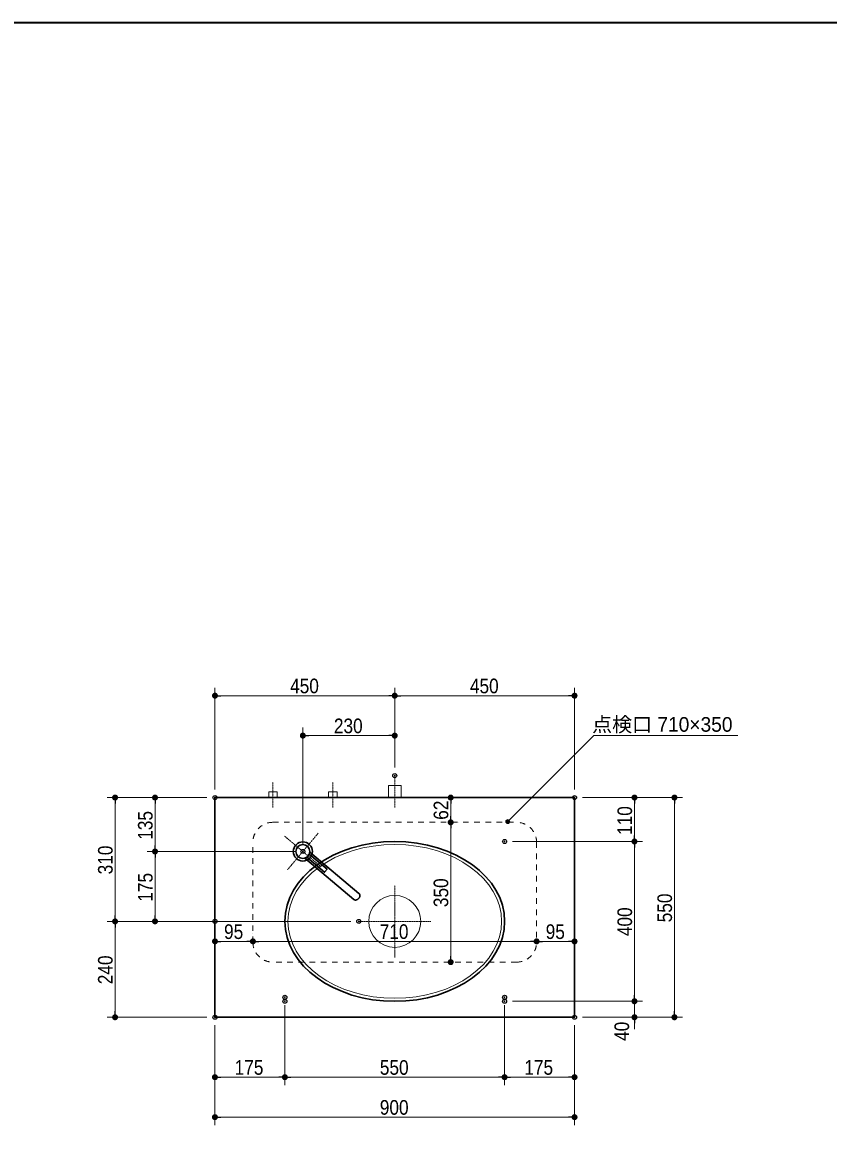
# Model space of a CAD drawing. Units: millimetres, scale not verified. Extents: x -6062 to 6062, y -3045 to 3045.
# Drawn here: x -3744 to -1727, y -51 to 2770 of the extents above; entities that cross this region are included whole.
import ezdxf
from ezdxf.enums import TextEntityAlignment as Align

# ---------------------------------------------------------------- set-up
doc = ezdxf.new("R2010")
doc.units = ezdxf.units.MM
doc.header["$LTSCALE"] = 20
doc.header["$PDMODE"] = 32
doc.header["$PDSIZE"] = 10
doc.linetypes.add('USER1', pattern=[2.91, 1.76, -0.4, 0.35, -0.4])
doc.linetypes.add('USER3', pattern=[1.4, 0.7, -0.7])
for name, color, linetype, lineweight in [('0-0_1図面枠', 7, 'Continuous', 20), ('0-2_2寸法-1', 7, 'Continuous', 15), ('0-3_0', 7, 'Continuous', 25), ('0-5_2寸法-3', 7, 'Continuous', 15), ('0-6_2寸法-2', 7, 'Continuous', 15), ('0-7_5ボウル・キャビネット', 7, 'Continuous', 15), ('0-8_4給排水', 7, 'Continuous', 30)]:
    doc.layers.add(name, color=color, linetype=linetype, lineweight=lineweight)
doc.layers.add('0-4_Defpoints', color=7, linetype='Continuous')
doc.styles.add('ＭＳ Ｐゴシック', font='')
doc.styles.get('ＭＳ Ｐゴシック').set_extended_font_data('MS PGothic')

# ---------------------------------------------------------------- blocks, each defined once
blk = doc.blocks.new('_Dot')
at = {"layer": '0-3_0'}
blk.add_line((-10, 0), (-20, 0), dxfattribs=at)
for points in [[(0, 0), (-10, 0), (-9.92, 1.25)], [(0, 0), (-9.92, -1.25), (-10, 0)], [(0, 0), (-9.92, 1.25), (-9.69, 2.49)], [(0, 0), (-9.69, -2.49), (-9.92, -1.25)], [(0, 0), (-9.69, 2.49), (-9.3, 3.68)], [(0, 0), (-9.3, -3.68), (-9.69, -2.49)], [(0, 0), (-9.3, 3.68), (-8.76, 4.82)], [(0, 0), (-8.76, -4.82), (-9.3, -3.68)], [(0, 0), (-8.76, 4.82), (-8.09, 5.88)], [(0, 0), (-8.09, -5.88), (-8.76, -4.82)], [(0, 0), (-8.09, 5.88), (-7.29, 6.85)], [(0, 0), (-7.29, -6.85), (-8.09, -5.88)], [(0, 0), (-7.29, 6.85), (-6.37, 7.71)], [(0, 0), (-6.37, -7.71), (-7.29, -6.85)], [(0, 0), (-6.37, 7.71), (-5.36, 8.44)], [(0, 0), (-5.36, -8.44), (-6.37, -7.71)], [(0, 0), (-5.36, 8.44), (-4.26, 9.05)], [(0, 0), (-4.26, -9.05), (-5.36, -8.44)], [(0, 0), (-4.26, 9.05), (-3.09, 9.51)], [(0, 0), (-3.09, -9.51), (-4.26, -9.05)], [(0, 0), (-3.09, 9.51), (-1.87, 9.82)], [(0, 0), (-1.87, -9.82), (-3.09, -9.51)], [(0, 0), (-1.87, 9.82), (-0.63, 9.98)], [(0, 0), (-0.63, -9.98), (-1.87, -9.82)], [(0, 0), (-0.63, 9.98), (0.63, 9.98)], [(0, 0), (0.63, -9.98), (-0.63, -9.98)], [(0, 0), (0.63, 9.98), (1.87, 9.82)], [(0, 0), (1.87, 9.82), (3.09, 9.51)], [(0, 0), (3.09, 9.51), (4.26, 9.05)], [(0, 0), (4.26, 9.05), (5.36, 8.44)], [(0, 0), (5.36, 8.44), (6.37, 7.71)], [(0, 0), (6.37, 7.71), (7.29, 6.85)], [(0, 0), (7.29, 6.85), (8.09, 5.88)], [(0, 0), (8.09, 5.88), (8.76, 4.82)], [(0, 0), (8.76, 4.82), (9.3, 3.68)], [(0, 0), (9.3, 3.68), (9.69, 2.49)], [(0, 0), (9.69, 2.49), (9.92, 1.25)], [(0, 0), (9.92, 1.25), (10, 0)], [(0, 0), (1.87, -9.82), (0.63, -9.98)], [(0, 0), (3.09, -9.51), (1.87, -9.82)], [(0, 0), (4.26, -9.05), (3.09, -9.51)], [(0, 0), (5.36, -8.44), (4.26, -9.05)], [(0, 0), (6.37, -7.71), (5.36, -8.44)], [(0, 0), (7.29, -6.85), (6.37, -7.71)], [(0, 0), (8.09, -5.88), (7.29, -6.85)], [(0, 0), (8.76, -4.82), (8.09, -5.88)], [(0, 0), (9.3, -3.68), (8.76, -4.82)], [(0, 0), (9.69, -2.49), (9.3, -3.68)], [(0, 0), (9.92, -1.25), (9.69, -2.49)], [(0, 0), (10, 0), (9.92, -1.25)]]:
    blk.add_solid(points, dxfattribs=at)
blk = doc.blocks.new('グループ-6')
at = {"layer": '0-8_4給排水', "linetype": 'USER1', "lineweight": 15}
blk.add_line((-20500, 16100), (-20500, 17700), dxfattribs=at)
at = {"layer": '0-8_4給排水', "lineweight": 15}
blk.add_lwpolyline([(-20180, 16600), (-20180, 17200), (-20820, 17200), (-20820, 16600)], dxfattribs=at)
blk = doc.blocks.new('グループ-13')
at = {"layer": '0-7_5ボウル・キャビネット', "linetype": 'USER1'}
for p, q in [((-20500, 8600), (-20500, 12200)), ((-18700, 10400), (-22300, 10400))]:
    blk.add_line(p, q, dxfattribs=at)
at = {"layer": '0-7_5ボウル・キャビネット'}
blk.add_circle((-20500, 10400), 1300, dxfattribs=at)
at = {"layer": '0-7_5ボウル・キャビネット', "lineweight": 30}
blk.add_ellipse((-20500, 10400), major_axis=(5500, 0), ratio=0.727273, dxfattribs=at)
at = {"layer": '0-7_5ボウル・キャビネット'}
blk.add_ellipse((-20500, 10400), major_axis=(5350, 0), ratio=0.719626, dxfattribs=at)
blk = doc.blocks.new('グループ-20')
at = {"layer": '0-8_4給排水', "linetype": 'USER1', "lineweight": 15}
for p, q in [((-26019.3, 14671.3), (-24180.7, 13128.7)), ((-24328.7, 14819.3), (-25871.3, 12980.7))]:
    blk.add_line(p, q, dxfattribs=at)
at = {"layer": '0-8_4給排水'}
for points in [[(-24751.4, 13868.6), (-22290.3, 11803.5), (-22280.3, 11794), (-22271.1, 11783), (-22263, 11770.4), (-22256.1, 11756.4), (-22250.7, 11741.1), (-22247, 11724.6), (-22245.1, 11707.1), (-22245, 11688.9), (-22246.7, 11670.4), (-22250.3, 11651.7), (-22255.5, 11633.1), (-22262.4, 11615.1), (-22270.6, 11597.7), (-22280, 11581.3), (-22290.4, 11565.9), (-22301.5, 11551.8), (-22313.5, 11538.4), (-22326.8, 11525.5), (-22341.4, 11513.4), (-22357, 11502.3), (-22373.6, 11492.4), (-22391, 11484), (-22408.8, 11477.2), (-22426.8, 11472.3), (-22444.7, 11469.2), (-22462.2, 11468.1), (-22479.1, 11468.9), (-22495.2, 11471.5), (-22510.1, 11475.8), (-22523.9, 11481.7), (-22536.3, 11488.8), (-22547.4, 11497), (-25008.5, 13562.2)], [(-24778.8, 13761), (-23886.7, 13012.4), (-24015.2, 12859.2), (-24907.3, 13607.8)]]:
    blk.add_lwpolyline(points, dxfattribs=at)
for radius in [480, 350]:
    blk.add_circle((-25100, 13900), radius, dxfattribs=at)
blk = doc.blocks.new('止水栓_平面_W75')
at = {"layer": '0-8_4給排水', "linetype": 'USER1', "lineweight": 15}
for p, q in [((-1500, -500), (-1500, 780)), ((1500, -500), (1500, 780))]:
    blk.add_line(p, q, dxfattribs=at)
at = {"layer": '0-8_4給排水', "lineweight": 15}
for points in [[(-1710, 0), (-1710, 280), (-1290, 280), (-1290, 0)], [(1290, 0), (1290, 280), (1710, 280), (1710, 0)]]:
    blk.add_lwpolyline(points, dxfattribs=at)
blk = doc.blocks.new('グループ-2')
at = {"layer": '0-0_1図面枠', "lineweight": 35}
blk.add_lwpolyline([(-80000, 55400), (80000, 55400), (80000, -55400), (-80000, -55400)], close=True, dxfattribs=at)

msp = doc.modelspace()

# ---------------------------------------------------------------- hatches: boundary and pattern name
at = {"layer": '0-5_2寸法-3'}
msp.add_hatch(color=256, dxfattribs=at).paths.add_polyline_path([(-2524.49, 770, 1), (-2534.51, 770, 1)])

# ---------------------------------------------------------------- linework, layer by layer
at = {"layer": '0-2_2寸法-1'}
for p, q in [((-3262.5, 850), (-3262.5, 1105)), ((-2812.5, 905), (-2812.5, 1105)), ((-2812.5, 905), (-2812.5, 1105)), ((-2362.5, 850), (-2362.5, 1105)), ((-2827.51, 1085), (-3247.49, 1085)), ((-2797.49, 1085), (-2377.51, 1085)), ((-3042.5, 715), (-3042.5, 1005)), ((-2812.5, 905), (-2812.5, 1005)), ((-3027.49, 985), (-2827.51, 985)), ((-3432.5, 830), (-3532.5, 830)), ((-3282.5, 830), (-3432.5, 830)), ((-2652.5, 830), (-2652.3, 830)), ((-2342.5, 830), (-2192.5, 830)), ((-2192.5, 830), (-2092.5, 830)), ((-3512.5, 535.01), (-3512.5, 814.99)), ((-3412.5, 710.01), (-3412.5, 814.99)), ((-2672.5, 814.99), (-2672.5, 783.01)), ((-2212.5, 735.01), (-2212.5, 814.99)), ((-2112.5, 295.01), (-2112.5, 814.99)), ((-2652.5, 768), (-2652.3, 768)), ((-2652.5, 768), (-2652.3, 768)), ((-2672.5, 433.01), (-2672.5, 752.99)), ((-2517.5, 720), (-2192.5, 720)), ((-2517.5, 720), (-2192.5, 720)), ((-3062.5, 695), (-3432.5, 695)), ((-3062.5, 695), (-3432.5, 695)), ((-3412.5, 679.99), (-3412.5, 535.01)), ((-2212.5, 704.99), (-2212.5, 335.01)), ((-3282.5, 520), (-3532.5, 520)), ((-3282.5, 520), (-3532.5, 520)), ((-2922.5, 520), (-3432.5, 520)), ((-3512.5, 504.99), (-3512.5, 295.01)), ((-3262.5, 490), (-3262.3, 490)), ((-3167.5, 490), (-3167.3, 490)), ((-3167.5, 490), (-3167.3, 490)), ((-2457.5, 490), (-2457.3, 490)), ((-2457.5, 490), (-2457.3, 490)), ((-2362.5, 490), (-2362.3, 490)), ((-3182.51, 470), (-3247.49, 470)), ((-3152.49, 470), (-2472.51, 470)), ((-2377.51, 470), (-2442.49, 470)), ((-2652.5, 418), (-2652.3, 418)), ((-2517.5, 320), (-2192.5, 320)), ((-3087.5, 310), (-3087.5, 110)), ((-3087.5, 300), (-3087.5, 110)), ((-2537.5, 310), (-2537.5, 110)), ((-2537.5, 300), (-2537.5, 110)), ((-3282.5, 280), (-3532.5, 280)), ((-3262.5, 260), (-3262.5, 110)), ((-2362.5, 260), (-2362.5, 110)), ((-2192.5, 280), (-2092.5, 280)), ((-3102.51, 130), (-3247.49, 130)), ((-3072.49, 130), (-2552.51, 130)), ((-2522.49, 130), (-2377.51, 130)), ((-3262.5, 110), (-3262.5, 10)), ((-2362.5, 110), (-2362.5, 10)), ((-3247.49, 30), (-2377.51, 30))]:
    msp.add_line(p, q, dxfattribs=at)
at = {"layer": '0-4_Defpoints'}
for p in [(-3262.5, 1085), (-2362.5, 1085), (-2812.5, 985), (-2812.5, 885), (-3512.5, 830), (-3412.5, 830), (-3262.5, 830), (-3262.5, 830), (-2672.5, 830), (-2362.5, 830), (-2362.5, 830), (-2212.5, 830), (-2112.5, 830), (-2672.5, 768), (-2537.5, 720), (-3042.5, 695), (-3042.5, 695), (-3412.5, 520), (-3262.5, 520), (-2902.5, 520), (-3262.5, 470), (-3167.5, 470), (-2457.5, 470), (-2362.5, 470), (-2672.5, 418), (-3087.5, 330), (-3087.5, 320), (-2537.5, 330), (-2537.5, 320), (-2212.5, 320), (-3512.5, 280), (-3262.5, 280), (-2362.5, 280), (-2212.5, 280), (-3262.5, 130), (-2537.5, 130), (-2362.5, 130), (-2362.5, 30)]:
    msp.add_point(p, dxfattribs=at)
at = {"layer": '0-5_2寸法-3'}
msp.add_lwpolyline([(-2529.5, 770), (-2314.5, 985), (-1953.73, 985)], dxfattribs=at)
msp.add_circle((-2529.5, 770), 5.01, dxfattribs=at)
at = {"layer": '0-6_2寸法-2'}
for p, q in [((-2212.5, 335.01), (-2212.5, 350.01)), ((-2517.5, 320), (-2192.5, 320)), ((-2212.5, 280), (-2212.5, 320)), ((-2342.5, 280), (-2192.5, 280)), ((-2212.5, 264.99), (-2212.5, 249.99))]:
    msp.add_line(p, q, dxfattribs=at)
at = {"layer": '0-7_5ボウル・キャビネット', "linetype": 'USER3'}
for p, q in [((-3117.5, 768), (-2507.5, 768)), ((-3167.5, 468), (-3167.5, 718)), ((-2457.5, 718), (-2457.5, 468)), ((-2507.5, 418), (-3117.5, 418))]:
    msp.add_line(p, q, dxfattribs=at)
at = {"layer": '0-7_5ボウル・キャビネット', "lineweight": 30}
msp.add_lwpolyline([(-3262.5, 830), (-2362.5, 830), (-2362.5, 280), (-3262.5, 280)], close=True, dxfattribs=at)
at = {"layer": '0-7_5ボウル・キャビネット', "linetype": 'USER3'}
for centre, start, end in [((-3117.5, 718), 90, 180), ((-2507.5, 718), 0, 90), ((-3117.5, 468), 180, 270), ((-2507.5, 468), 270, 0)]:
    msp.add_arc(centre, 50, start, end, dxfattribs=at)

# ---------------------------------------------------------------- block references
at = {"layer": '0-0_1図面枠', "xscale": 0.05, "yscale": 0.05}
msp.add_blockref('グループ-2', (-1787.5, 0), dxfattribs=at)
at = {"layer": '0-2_2寸法-1', "xscale": 0.7503418, "yscale": 0.7503418}
for p, rotation in [((-3262.5, 1085), 180), ((-2812.5, 1085), 180), ((-3042.5, 985), 180), ((-3512.5, 830), 90), ((-3412.5, 830), 90), ((-2672.5, 830), 90), ((-2212.5, 830), 90), ((-2112.5, 830), 90), ((-2672.5, 768), 270), ((-2672.5, 768), 90), ((-2212.5, 720), 270), ((-3412.5, 695), 270), ((-2212.5, 720), 90), ((-3412.5, 695), 90), ((-3512.5, 520), 270), ((-3512.5, 520), 90), ((-3412.5, 520), 270), ((-3262.5, 470), 180), ((-3167.5, 470), 180), ((-2457.5, 470), 180), ((-2672.5, 418), 270), ((-2212.5, 320), 270), ((-3512.5, 280), 270), ((-2112.5, 280), 270), ((-3262.5, 130), 180), ((-3087.5, 130), 180), ((-2537.5, 130), 180), ((-3262.5, 30), 180)]:
    msp.add_blockref('_Dot', p, dxfattribs=dict(at, rotation=rotation))
for p in [(-2812.5, 1085), (-2362.5, 1085), (-2812.5, 985), (-3167.5, 470), (-2457.5, 470), (-2362.5, 470), (-3087.5, 130), (-2537.5, 130), (-2362.5, 130), (-2362.5, 30)]:
    msp.add_blockref('_Dot', p, dxfattribs=at)
at = {"layer": '0-6_2寸法-2', "xscale": 0.7503418, "yscale": 0.7503418}
for p, rotation in [((-2212.5, 320), 270), ((-2212.5, 280), 90)]:
    msp.add_blockref('_Dot', p, dxfattribs=dict(at, rotation=rotation))
at = {"layer": '0-7_5ボウル・キャビネット', "xscale": 0.05, "yscale": 0.05}
msp.add_blockref('グループ-13', (-1787.5, 0), dxfattribs=at)
at = {"layer": '0-8_4給排水', "xscale": 0.05, "yscale": 0.05}
for name, p in [('グループ-6', (-1787.5, 0)), ('止水栓_平面_W75', (-3042.5, 830)), ('グループ-20', (-1787.5, 0))]:
    msp.add_blockref(name, p, dxfattribs=at)

# ---------------------------------------------------------------- texts
at = {"layer": '0-2_2寸法-1', "style": 'ＭＳ Ｐゴシック', "width": 0.9}
for s, p in [('450', (-3074.39, 1080.04)), ('450', (-2624.39, 1080.04)), ('230', (-2964.78, 980.04)), ('95', (-3239.69, 464.94)), ('710', (-2850.17, 465.04)), ('95', (-2434.69, 464.94)), ('175', (-3213.22, 125.04)), ('550', (-2849.78, 125.04)), ('175', (-2488.22, 125.04)), ('900', (-2849.88, 25.04))]:
    msp.add_text(s, height=36.66, dxfattribs=at).set_placement(p, align=Align.BOTTOM_LEFT)
for s, p in [('62', (-2667.44, 774.31)), ('135', (-3407.54, 724.28)), ('110', (-2207.54, 736.39)), ('310', (-3507.54, 637.72)), ('175', (-3407.54, 569.28)), ('350', (-2667.54, 555.72)), ('550', (-2107.54, 517.72)), ('400', (-2207.54, 483.11)), ('240', (-3507.54, 362.72))]:
    msp.add_text(s, height=36.66, rotation=90, dxfattribs=at).set_placement(p, align=Align.BOTTOM_LEFT)
at = {"layer": '0-5_2寸法-3', "style": 'ＭＳ Ｐゴシック'}
msp.add_text('点検口 710×350', height=36.66, dxfattribs=at).set_placement((-2318.53, 983.74), align=Align.BOTTOM_LEFT)
at = {"layer": '0-6_2寸法-2', "style": 'ＭＳ Ｐゴシック', "width": 0.9}
msp.add_text('40', height=36.66, rotation=90, dxfattribs=at).set_placement((-2214.98, 220.84), align=Align.BOTTOM_LEFT)

doc.saveas('drawing.dxf')
